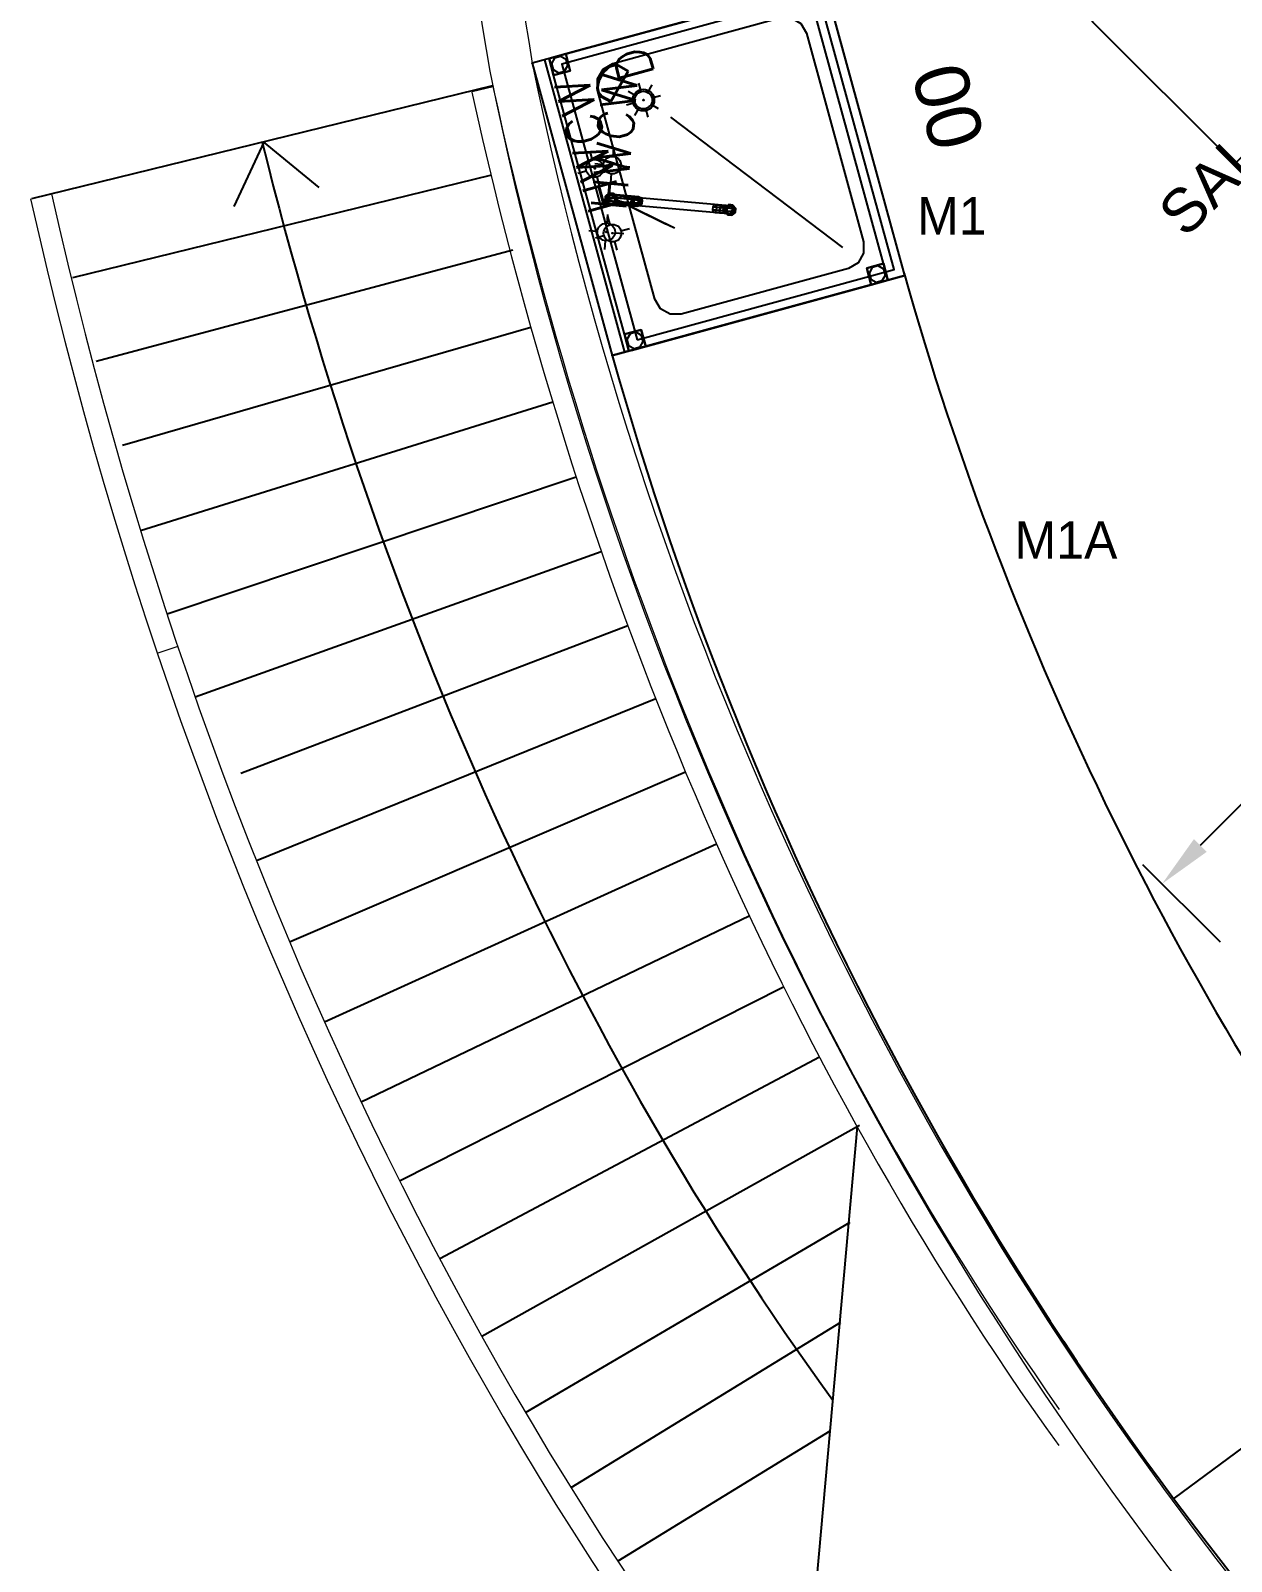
# Model space of a CAD drawing. Header units: millimetres. Extents: x 89237 to 96871, y -22823 to -19192.
# Drawn here: x 90471.6 to 90748.9, y -21489 to -21135.5 of the extents above; entities that cross this region are included whole.
import ezdxf
from ezdxf.enums import TextEntityAlignment as Align

# ---------------------------------------------------------------- set-up
doc = ezdxf.new("R2010")
doc.units = ezdxf.units.MM
doc.header["$LTSCALE"] = 5
doc.linetypes.add('CONTINUA', pattern=[0])
doc.layers.get('DEFPOINTS').update_dxf_attribs({"linetype": 'CONTINUA'})
for name, color, linetype in [('200-EquipBlack-3d', 250, 'Continuous'), ('200-EquipBorder-2d', 9, 'Continuous'), ('200-EquipDoors-2d', 252, 'Continuous'), ('200-EquipID-2d', 7, 'Continuous'), ('200-EquipInternal-2d', 252, 'Continuous'), ('200-EquipSteel-3d', 9, 'Continuous'), ('250-Cwater-2d', 160, 'Continuous'), ('250-Drain-2D', 140, 'Continuous'), ('250-Hwater-2d', 200, 'Continuous'), ('HG-006 Yazı 001', 1, 'Continuous'), ('KALEM0.04', 4, 'Continuous')]:
    doc.layers.add(name, color=color, linetype=linetype)
doc.layers.add('200-InsPoint-3D', color=3, linetype='Continuous', plot=False)
doc.layers.add('KALEM0.08', color=100, linetype='Continuous', lineweight=13)
doc.layers.add('KALEM0.12', color=220, linetype='Continuous', lineweight=15)
doc.styles.add('ARIAL', font='arial.ttf')
doc.styles.add('ROMANS', font='micross.ttf')
doc.styles.add('SIMPLEX', font='simplex')
doc.styles.add('TAKSİM', font='GOTHIC.TTF', dxfattribs={"height": 20})
doc.dimstyles.new('MSC Model 1-1', dxfattribs={"dimscale": 5, "dimtxt": 2.5, "dimasz": 2.5, "dimexe": 1.25, "dimexo": 0.625, "dimgap": 1, "dimtad": 1, "dimdec": 0, "dimdsep": 46, "dimtxsty": 'ROMANS', "dimcen": 2.5, "dimclrd": 256, "dimclre": 256, "dimclrt": 256, "dimadec": 0, "dimazin": 0, "dimtfac": 1, "dimtdec": 0, "dimtmove": 0, "dimatfit": 3, "dimfxl": 1, "dimtolj": 1, "dimtzin": 0, "dimarcsym": 0})

# ---------------------------------------------------------------- blocks, each defined once
blk = doc.blocks.new('ice')
at = {"layer": '200-EquipInternal-2d'}
for p, q in [((-30.3, 17.5), (-39.7, 45)), ((0, 35), (-19.1, 56.9)), ((0, -60), (0, 60)), ((0, 35), (19.1, 56.9)), ((30.3, 17.5), (39.7, 45)), ((-30.3, 17.5), (-58.8, 11.9)), ((-52, -30), (52, 30)), ((-52, 30), (52, -30)), ((30.3, 17.5), (58.8, 11.9)), ((-30.3, -17.5), (-58.8, -11.9)), ((-30.3, -17.5), (-39.7, -45)), ((0, -35), (-19.1, -56.9)), ((0, -35), (19.1, -56.9)), ((30.3, -17.5), (58.8, -11.9)), ((30.3, -17.5), (39.7, -45))]:
    blk.add_line(p, q, dxfattribs=at)
blk.add_ellipse((0, 0), major_axis=(-200, 0), ratio=0.45, dxfattribs=at)
blk = doc.blocks.new('HB1P4CU')
at = {"layer": '200-EquipBlack-3d'}
blk.add_3dface([(92.6, -692.1, 789.3), (160.1, -692.1, 789.3), (160.1, -678, 803.4), (92.6, -678, 803.4)], dxfattribs=at)
at = {"layer": '200-EquipBorder-2d'}
blk.add_lwpolyline([(0, -700), (1722, -700), (1722, 0), (0, 0)], close=True, dxfattribs=at)
at = {"layer": '200-EquipDoors-2d'}
for p, q in [((264, -700), (264, -1098)), ((769, -700), (769, -730)), ((1194, -700), (1194, -730)), ((1253, -700), (1253, -730)), ((1678, -700), (1678, -730)), ((769, -750), (769, -830)), ((1194, -750), (1194, -830)), ((1253, -750), (1253, -830)), ((1678, -750), (1678, -830))]:
    blk.add_line(p, q, dxfattribs=at)
for points in [[(1214, -730), (1214, -750), (749, -750), (749, -730)], [(1698, -730), (1698, -750), (1233, -750), (1233, -730)], [(1214, -830), (1214, -850), (749, -850), (749, -830)], [(1698, -830), (1698, -850), (1233, -850), (1233, -830)]]:
    blk.add_lwpolyline(points, close=True, dxfattribs=at)
for points in [[(1214, -910), (1214, -1245), (749, -1245), (749, -910)], [(1698, -910), (1698, -1245), (1233, -1245), (1233, -910)]]:
    blk.add_lwpolyline(points, dxfattribs=at)
blk.add_arc((283.9, -653.2), 445.2, 267.4435, 353.9694, dxfattribs=at)
at = {"layer": '200-EquipSteel-3d', "extrusion": (1, 0, 0)}
for p, q in [((264, -700, 230), (264, -645, 230)), ((264, -645, 230), (264, -645, 835)), ((264, -645, 835), (264, -665, 835)), ((264, -665, 835), (264, -665, 780)), ((264, -665, 780), (264, -700, 780)), ((749, -700, 540), (749, -645, 540)), ((749, -645, 540), (749, -645, 835)), ((749, -645, 835), (749, -665, 835)), ((749, -700, 230), (749, -645, 230)), ((749, -645, 230), (749, -645, 525)), ((749, -645, 525), (749, -665, 525)), ((749, -665, 835), (749, -665, 780)), ((749, -665, 780), (749, -700, 780)), ((749, -665, 525), (749, -665, 470)), ((749, -665, 470), (749, -700, 470)), ((1233, -700, 230), (1233, -645, 230)), ((1233, -645, 230), (1233, -645, 525)), ((1233, -645, 525), (1233, -665, 525)), ((1233, -700, 540), (1233, -645, 540)), ((1233, -645, 540), (1233, -645, 835)), ((1233, -645, 835), (1233, -665, 835)), ((1233, -665, 525), (1233, -665, 470)), ((1233, -665, 470), (1233, -700, 470)), ((1233, -665, 835), (1233, -665, 780)), ((1233, -665, 780), (1233, -700, 780)), ((264, -700, 780), (264, -700, 230)), ((749, -700, 780), (749, -700, 540)), ((749, -700, 470), (749, -700, 230)), ((1233, -700, 470), (1233, -700, 230)), ((1233, -700, 780), (1233, -700, 540))]:
    blk.add_line(p, q, dxfattribs=at)
at = {"layer": '200-EquipSteel-3d', "extrusion": (0, -1, 0), "elevation": 700.5}
for points in [[(30.9, 547.8), (70.9, 547.8), (70.9, 557.8), (30.9, 557.8)], [(30.9, 572.8), (70.9, 572.8), (70.9, 582.8), (30.9, 582.8)], [(30.9, 597.8), (70.9, 597.8), (70.9, 607.8), (30.9, 607.8)], [(30.9, 622.8), (70.9, 622.8), (70.9, 632.8), (30.9, 632.8)], [(30.9, 647.8), (70.9, 647.8), (70.9, 657.8), (30.9, 657.8)], [(30.9, 672.8), (70.9, 672.8), (70.9, 682.8), (30.9, 682.8)], [(30.9, 697.8), (70.9, 697.8), (70.9, 707.8), (30.9, 707.8)], [(30.9, 722.8), (70.9, 722.8), (70.9, 732.8), (30.9, 732.8)], [(30.9, 747.8), (70.9, 747.8), (70.9, 757.8), (30.9, 757.8)], [(30.9, 247.7), (70.9, 247.7), (70.9, 257.7), (30.9, 257.7)], [(30.9, 322.7), (70.9, 322.7), (70.9, 332.7), (30.9, 332.7)], [(30.9, 272.7), (70.9, 272.7), (70.9, 282.7), (30.9, 282.7)], [(30.9, 297.7), (70.9, 297.7), (70.9, 307.7), (30.9, 307.7)], [(30.9, 347.7), (70.9, 347.7), (70.9, 357.7), (30.9, 357.7)], [(30.9, 372.7), (70.9, 372.7), (70.9, 382.7), (30.9, 382.7)], [(30.9, 447.7), (70.9, 447.7), (70.9, 457.7), (30.9, 457.7)], [(30.9, 422.7), (70.9, 422.7), (70.9, 432.7), (30.9, 432.7)], [(30.9, 397.7), (70.9, 397.7), (70.9, 407.7), (30.9, 407.7)], [(80.9, 547.8), (120.9, 547.8), (120.9, 557.8), (80.9, 557.8)], [(80.9, 572.8), (120.9, 572.8), (120.9, 582.8), (80.9, 582.8)], [(80.9, 597.8), (120.9, 597.8), (120.9, 607.8), (80.9, 607.8)], [(80.9, 622.8), (120.9, 622.8), (120.9, 632.8), (80.9, 632.8)], [(80.9, 647.8), (120.9, 647.8), (120.9, 657.8), (80.9, 657.8)], [(80.9, 672.8), (120.9, 672.8), (120.9, 682.8), (80.9, 682.8)], [(80.9, 697.8), (120.9, 697.8), (120.9, 707.8), (80.9, 707.8)], [(80.9, 722.8), (120.9, 722.8), (120.9, 732.8), (80.9, 732.8)], [(80.9, 747.8), (120.9, 747.8), (120.9, 757.8), (80.9, 757.8)], [(80.9, 247.7), (120.9, 247.7), (120.9, 257.7), (80.9, 257.7)], [(80.9, 322.7), (120.9, 322.7), (120.9, 332.7), (80.9, 332.7)], [(80.9, 272.7), (120.9, 272.7), (120.9, 282.7), (80.9, 282.7)], [(80.9, 297.7), (120.9, 297.7), (120.9, 307.7), (80.9, 307.7)], [(80.9, 347.7), (120.9, 347.7), (120.9, 357.7), (80.9, 357.7)], [(80.9, 372.7), (120.9, 372.7), (120.9, 382.7), (80.9, 382.7)], [(80.9, 447.7), (120.9, 447.7), (120.9, 457.7), (80.9, 457.7)], [(80.9, 422.7), (120.9, 422.7), (120.9, 432.7), (80.9, 432.7)], [(80.9, 397.7), (120.9, 397.7), (120.9, 407.7), (80.9, 407.7)], [(130.9, 547.8), (170.9, 547.8), (170.9, 557.8), (130.9, 557.8)], [(130.9, 572.8), (170.9, 572.8), (170.9, 582.8), (130.9, 582.8)], [(130.9, 597.8), (170.9, 597.8), (170.9, 607.8), (130.9, 607.8)], [(130.9, 622.8), (170.9, 622.8), (170.9, 632.8), (130.9, 632.8)], [(130.9, 647.8), (170.9, 647.8), (170.9, 657.8), (130.9, 657.8)], [(130.9, 672.8), (170.9, 672.8), (170.9, 682.8), (130.9, 682.8)], [(130.9, 697.8), (170.9, 697.8), (170.9, 707.8), (130.9, 707.8)], [(130.9, 722.8), (170.9, 722.8), (170.9, 732.8), (130.9, 732.8)], [(130.9, 747.8), (170.9, 747.8), (170.9, 757.8), (130.9, 757.8)], [(130.9, 247.7), (170.9, 247.7), (170.9, 257.7), (130.9, 257.7)], [(130.9, 272.7), (170.9, 272.7), (170.9, 282.7), (130.9, 282.7)], [(130.9, 297.7), (170.9, 297.7), (170.9, 307.7), (130.9, 307.7)], [(130.9, 322.7), (170.9, 322.7), (170.9, 332.7), (130.9, 332.7)], [(130.9, 347.7), (170.9, 347.7), (170.9, 357.7), (130.9, 357.7)], [(130.9, 372.7), (170.9, 372.7), (170.9, 382.7), (130.9, 382.7)], [(130.9, 447.7), (170.9, 447.7), (170.9, 457.7), (130.9, 457.7)], [(130.9, 397.7), (170.9, 397.7), (170.9, 407.7), (130.9, 407.7)], [(130.9, 422.7), (170.9, 422.7), (170.9, 432.7), (130.9, 432.7)], [(180.9, 547.8), (220.9, 547.8), (220.9, 557.8), (180.9, 557.8)], [(180.9, 572.8), (220.9, 572.8), (220.9, 582.8), (180.9, 582.8)], [(180.9, 597.8), (220.9, 597.8), (220.9, 607.8), (180.9, 607.8)], [(180.9, 622.8), (220.9, 622.8), (220.9, 632.8), (180.9, 632.8)], [(180.9, 647.8), (220.9, 647.8), (220.9, 657.8), (180.9, 657.8)], [(180.9, 672.8), (220.9, 672.8), (220.9, 682.8), (180.9, 682.8)], [(180.9, 697.8), (220.9, 697.8), (220.9, 707.8), (180.9, 707.8)], [(180.9, 722.8), (220.9, 722.8), (220.9, 732.8), (180.9, 732.8)], [(180.9, 747.8), (220.9, 747.8), (220.9, 757.8), (180.9, 757.8)], [(180.9, 247.7), (220.9, 247.7), (220.9, 257.7), (180.9, 257.7)], [(180.9, 322.7), (220.9, 322.7), (220.9, 332.7), (180.9, 332.7)], [(180.9, 272.7), (220.9, 272.7), (220.9, 282.7), (180.9, 282.7)], [(180.9, 297.7), (220.9, 297.7), (220.9, 307.7), (180.9, 307.7)], [(180.9, 347.7), (220.9, 347.7), (220.9, 357.7), (180.9, 357.7)], [(180.9, 372.7), (220.9, 372.7), (220.9, 382.7), (180.9, 382.7)], [(180.9, 447.7), (220.9, 447.7), (220.9, 457.7), (180.9, 457.7)], [(180.9, 422.7), (220.9, 422.7), (220.9, 432.7), (180.9, 432.7)], [(180.9, 397.7), (220.9, 397.7), (220.9, 407.7), (180.9, 407.7)]]:
    blk.add_lwpolyline(points, close=True, dxfattribs=at)
at = {"layer": '200-EquipSteel-3d'}
for centre, radius in [((342, -75, 100), 25), ((342, -75), 20), ((1627.8, -75, 100), 25), ((1627.8, -75), 20), ((342, -582, 100), 25), ((342, -582), 20), ((1627.8, -582, 100), 25), ((1627.8, -582), 20)]:
    blk.add_circle(centre, radius, dxfattribs=at)
for points in [[(0, 0, 1000), (0, 0, 850), (1722, 0, 850), (1722, 0, 1000)], [(0, 0, 1000), (1722, 0, 1000), (1722, -30, 1000), (0, -30, 1000)], [(0, -700, 900), (0, -700, 850), (0, 0, 850), (0, 0, 900)], [(0, -700, 850), (0, -700, 850), (0, -700, 850), (0, 0, 850)], [(0, 0, 900), (0, 0, 850), (1722, 0, 850), (1722, 0, 900)], [(0, 0, 850), (0, -700, 850), (1722, -700, 850), (1722, 0, 850)], [(1722, 0, 900), (1722, 0, 900), (0, 0, 900)], [(1722, 0, 900), (1722, -700, 900), (0, -700, 900), (0, 0, 900)], [(1722, 0, 900), (1722, 0, 850), (1722, 0, 900)], [(1722, 0, 850), (1722, -700, 850), (1722, -700, 900), (1722, 0, 900)], [(0, -30, 1000), (1722, -30, 1000), (1722, -30, 915), (0, -30, 915)], [(264, -695, 835), (729, -695, 835), (729, -665, 835), (264, -665, 835)], [(749, -695, 525), (1214, -695, 525), (1214, -665, 525), (749, -665, 525)], [(749, -695, 835), (1214, -695, 835), (1214, -665, 835), (749, -665, 835)], [(1233, -695, 835), (1698, -695, 835), (1698, -665, 835), (1233, -665, 835)], [(1233, -695, 525), (1698, -695, 525), (1698, -665, 525), (1233, -665, 525)], [(1722, -700, 900), (1722, -700, 850), (0, -700, 850), (0, -700, 900)], [(1722, -700, 850), (1722, -700, 850), (0, -700, 850)], [(264, -695, 805), (729, -695, 805), (729, -695, 835), (264, -695, 835)], [(749, -695, 495), (1214, -695, 495), (1214, -695, 525), (749, -695, 525)], [(749, -695, 805), (1214, -695, 805), (1214, -695, 835), (749, -695, 835)], [(1233, -695, 805), (1698, -695, 805), (1698, -695, 835), (1233, -695, 835)], [(1233, -695, 495), (1698, -695, 495), (1698, -695, 525), (1233, -695, 525)]]:
    blk.add_3dface(points, dxfattribs=at)
at = {"layer": '200-EquipSteel-3d', "invisible_edges": 15}
for points in [[(0, 0, 900), (0, 0, 1000), (0, -30, 1000), (0, -30, 900)], [(1722, 0, 900), (1722, 0, 1000), (1722, -30, 1000), (1722, -30, 900)], [(264, -645, 835), (264, -665, 835), (264, -665, 780), (264, -645, 780)], [(264, -700, 780), (264, -700, 230), (264, -645, 230), (264, -645, 780)], [(729, -645, 835), (729, -665, 835), (729, -665, 780), (729, -645, 780)], [(729, -700, 780), (729, -700, 230), (729, -645, 230), (729, -645, 780)], [(749, -700, 470), (749, -700, 230), (749, -645, 230), (749, -645, 470)], [(749, -645, 525), (749, -665, 525), (749, -665, 470), (749, -645, 470)], [(749, -645, 835), (749, -665, 835), (749, -665, 780), (749, -645, 780)], [(749, -700, 780), (749, -700, 540), (749, -645, 540), (749, -645, 780)], [(1214, -700, 470), (1214, -700, 230), (1214, -645, 230), (1214, -645, 470)], [(1214, -645, 525), (1214, -665, 525), (1214, -665, 470), (1214, -645, 470)], [(1214, -700, 780), (1214, -700, 540), (1214, -645, 540), (1214, -645, 780)], [(1214, -645, 835), (1214, -665, 835), (1214, -665, 780), (1214, -645, 780)], [(1233, -700, 780), (1233, -700, 540), (1233, -645, 540), (1233, -645, 780)], [(1233, -645, 835), (1233, -665, 835), (1233, -665, 780), (1233, -645, 780)], [(1233, -645, 525), (1233, -665, 525), (1233, -665, 470), (1233, -645, 470)], [(1233, -700, 470), (1233, -700, 230), (1233, -645, 230), (1233, -645, 470)], [(1698, -645, 835), (1698, -665, 835), (1698, -665, 780), (1698, -645, 780)], [(1698, -700, 780), (1698, -700, 540), (1698, -645, 540), (1698, -645, 780)], [(1698, -645, 525), (1698, -665, 525), (1698, -665, 470), (1698, -645, 470)], [(1698, -700, 470), (1698, -700, 230), (1698, -645, 230), (1698, -645, 470)]]:
    blk.add_3dface(points, dxfattribs=at)
at = {"layer": '200-InsPoint-3D'}
for p in [(0, 0), (1722, 0), (0, -700), (1722, -700)]:
    blk.add_point(p, dxfattribs=at)
blk.add_blockref('ice', (1418, -500))
blk.add_attdef('DISTANG', (0, 0), '', height=1, dxfattribs=at)
at = {"layer": '200-EquipSteel-3d'}
mesh = blk.add_polymesh((6, 3), dxfattribs=at)
for k, corner in enumerate([(1722, -635, 850), (1722, -635, 200), (1722, -635, 200), (0, -635, 850), (0, -635, 200), (0, -635, 200), (0, 0, 850), (0, 0, 200), (0, -635, 200), (1722, 0, 850), (1722, 0, 200), (1722, -635, 200), (1722, 0, 850), (1722, 0, 850), (1722, -635, 850), (0, 0, 850), (0, 0, 850), (0, -635, 850)]):
    mesh.set_mesh_vertex(divmod(k, 3), corner)
mesh = blk.add_polymesh((6, 3), dxfattribs=at)
for k, corner in enumerate([(243, -700, 780), (243, -700, 230), (243, -700, 230), (10, -700, 780), (10, -700, 230), (10, -700, 230), (10, -645, 835), (10, -645, 230), (10, -700, 230), (243, -645, 835), (243, -645, 230), (243, -700, 230), (243, -645, 835), (243, -645, 835), (243, -700, 780), (10, -645, 835), (10, -645, 835), (10, -700, 780)]):
    mesh.set_mesh_vertex(divmod(k, 3), corner)
blk = doc.blocks.new('CCON')
at = {"layer": '250-Cwater-2d'}
for p, q in [((0, 40.6), (0, 20.3)), ((-40.6, 0), (-20.3, 0)), ((20.3, 0), (40.6, 0)), ((0, -20.3), (0, -40.6))]:
    blk.add_line(p, q, dxfattribs=at)
for radius in [20.3, 1]:
    blk.add_circle((0, 0), radius, dxfattribs=at)
blk.add_point((0, 0), dxfattribs=at)
at = {"layer": '250-Cwater-2d', "style": 'SIMPLEX', "flags": 8}
blk.add_attdef('CW', (56.5, -40.6), '', height=81, dxfattribs=at)
blk = doc.blocks.new('HCON')
at = {"layer": '250-Hwater-2d'}
for p, q in [((0, 40.6), (0, 20.3)), ((-40.6, 0), (-20.3, 0)), ((20.3, 0), (40.6, 0)), ((0, -20.3), (0, -40.6))]:
    blk.add_line(p, q, dxfattribs=at)
for radius in [20.3, 1]:
    blk.add_circle((0, 0), radius, dxfattribs=at)
blk.add_point((0, 0), dxfattribs=at)
at = {"layer": '250-Hwater-2d', "style": 'SIMPLEX', "flags": 8}
blk.add_attdef('HW', (50, -40.6), '', height=81, dxfattribs=at)
blk = doc.blocks.new('DCON')
at = {"layer": '250-Drain-2D'}
for p, q in [((0, 40.6), (0, 20.3)), ((-40.6, 0), (-20.3, 0)), ((20.3, 0), (40.6, 0)), ((0, -20.3), (0, -40.6))]:
    blk.add_line(p, q, dxfattribs=at)
for radius in [20.3, 1]:
    blk.add_circle((0, 0), radius, dxfattribs=at)
blk.add_point((0, 0), dxfattribs=at)
at = {"layer": '250-Drain-2D', "style": 'SIMPLEX', "flags": 8}
blk.add_attdef('D', (50, -40.6), '', height=81, dxfattribs=at)
blk = doc.blocks.new('LG716P')
at = {"layer": '200-EquipBorder-2d'}
for points in [[(0, -700), (700, -700), (700, 0), (0, 0)], [(100, -629), (75, -622.3), (56.7, -604), (50, -579), (50, -179), (56.7, -154), (75, -135.7), (100, -129), (600, -129), (625, -135.7), (643.3, -154), (650, -179), (650, -579), (643.3, -604), (625, -622.3), (600, -629)]]:
    blk.add_lwpolyline(points, close=True, dxfattribs=at)
blk.add_circle((550, -225), 25, dxfattribs=at)
at = {"layer": '200-EquipInternal-2d'}
for p, q in [((0, -30), (700, -30)), ((100, -579), (494.9, -275.9))]:
    blk.add_line(p, q, dxfattribs=at)
blk.add_lwpolyline([(20, -65), (20, -680), (680, -680), (680, -65)], close=True, dxfattribs=at)
at = {"layer": '200-EquipSteel-3d'}
for p, q in [((40, -40, 570), (660, -40, 570)), ((0, -80, 570), (0, -620, 570)), ((700, -620, 570), (700, -80, 570)), ((40, -660, 570), (660, -660, 570)), ((0, -700, 850), (700, -700, 850))]:
    blk.add_line(p, q, dxfattribs=at)
at = {"layer": '200-EquipSteel-3d', "extrusion": (1, 0, 0)}
blk.add_lwpolyline([(-45, 900), (-34.4, 904.4), (-30, 915), (-30, 1000), (0, 1000), (0, 850)], dxfattribs=at)
at = {"layer": '200-EquipSteel-3d'}
for points in [[(12.8, -42.5), (2.5, -52.8), (2.5, -67.2), (12.8, -77.5), (27.2, -77.5), (37.5, -67.2), (37.5, -52.8), (27.2, -42.5)], [(672.8, -42.5), (662.5, -52.8), (662.5, -67.2), (672.8, -77.5), (687.2, -77.5), (697.5, -67.2), (697.5, -52.8), (687.2, -42.5)], [(12.8, -622.5), (2.5, -632.8), (2.5, -647.2), (12.8, -657.5), (27.2, -657.5), (37.5, -647.2), (37.5, -632.8), (27.2, -622.5)], [(672.8, -622.5), (662.5, -632.8), (662.5, -647.2), (672.8, -657.5), (687.2, -657.5), (697.5, -647.2), (697.5, -632.8), (687.2, -622.5)]]:
    blk.add_lwpolyline(points, close=True, dxfattribs=at)
for points, elevation in [([(20, -65), (20, -680), (680, -680), (680, -65)], 880), ([(100, -629), (75, -622.3), (56.7, -604), (50, -579), (50, -179), (56.7, -154), (75, -135.7), (100, -129), (600, -129), (625, -135.7), (643.3, -154), (650, -179), (650, -579), (643.3, -604), (625, -622.3), (600, -629)], 600)]:
    blk.add_lwpolyline(points, close=True, dxfattribs=dict(at, elevation=elevation))
for points in [[(0, -45, 900), (0, -700, 900), (0, -700, 850), (0, 0, 850)], [(700, -45, 900), (700, -700, 900), (700, -700, 850), (700, 0, 850)]]:
    blk.add_polyline3d(points, dxfattribs=at)
at = {"layer": '200-EquipSteel-3d', "invisible_edges": 15}
for points in [[(0, 0, 850), (0, -700, 850), (0, -700, 900), (0, 0, 900)], [(0, 0, 900), (0, 0, 1000), (0, -30, 1000), (0, -30, 900)], [(700, 0, 850), (700, -700, 850), (700, -700, 900), (700, 0, 900)], [(700, 0, 900), (700, 0, 1000), (700, -30, 1000), (700, -30, 900)], [(0, -30, 900), (0, -30, 915), (0, -34.4, 904.4), (0, -45, 900)], [(700, -30, 900), (700, -30, 915), (700, -34.4, 904.4), (700, -45, 900)], [(0, -700, 900), (20, -680, 900), (20, -65, 900), (0, -45, 900)], [(20, -65, 900), (0, -45, 900), (700, -45, 900), (680, -65, 900)], [(20, -680, 880), (50, -629, 880), (50, -129, 880), (20, -65, 880)], [(50, -129, 880), (20, -65, 880), (680, -65, 880), (650, -129, 880)], [(680, -65, 880), (650, -129, 880), (650, -629, 880), (680, -680, 880)], [(700, -45, 900), (680, -65, 900), (680, -680, 900), (700, -700, 900)], [(50, -129, 600), (50, -629, 600), (650, -629, 600), (650, -129, 600)], [(50, -129, 880), (100, -129, 880), (75, -135.7, 880), (56.7, -154, 880)], [(50, -129, 880), (56.7, -154, 880), (50, -179, 880)], [(650, -129, 880), (600, -129, 880), (625, -135.7, 880), (643.3, -154, 880)], [(650, -129, 880), (643.3, -154, 880), (650, -179, 880)], [(50, -629, 880), (56.7, -604, 880), (50, -579, 880)], [(650, -629, 880), (643.3, -604, 880), (650, -579, 880)], [(650, -629, 880), (680, -680, 880), (20, -680, 880), (50, -629, 880)], [(50, -629, 880), (100, -629, 880), (75, -622.3, 880), (56.7, -604, 880)], [(650, -629, 880), (600, -629, 880), (625, -622.3, 880), (643.3, -604, 880)], [(680, -680, 900), (700, -700, 900), (0, -700, 900), (20, -680, 900)]]:
    blk.add_3dface(points, dxfattribs=at)
at = {"layer": '200-InsPoint-3D'}
for p in [(0, 0), (700, 0), (350, -90), (0, -700), (700, -700)]:
    blk.add_point(p, dxfattribs=at)
at = {"layer": '250-Cwater-2d'}
blk.add_blockref('CCON', (427.5, -75), dxfattribs=at).add_auto_attribs({'CW': 'CW'})
at = {"layer": '250-Drain-2D'}
blk.add_blockref('DCON', (550, -225), dxfattribs=at).add_auto_attribs({'D': 'D'})
at = {"layer": '250-Hwater-2d'}
blk.add_blockref('HCON', (272.5, -75), dxfattribs=at).add_auto_attribs({'HW': 'HW'})
at = {"layer": '200-InsPoint-3D'}
blk.add_attdef('DISTANG', (0, 0), '', height=1, dxfattribs=at)
at = {"layer": '200-EquipSteel-3d'}
mesh = blk.add_polymesh((6, 3), dxfattribs=at)
for k, corner in enumerate([(40, -80, 850), (40, -80, 50), (40, -80, 50), (0, -80, 850), (0, -80, 50), (0, -80, 50), (0, -40, 850), (0, -40, 50), (0, -80, 50), (40, -40, 850), (40, -40, 50), (40, -80, 50), (40, -40, 850), (40, -40, 850), (40, -80, 850), (0, -40, 850), (0, -40, 850), (0, -80, 850)]):
    mesh.set_mesh_vertex(divmod(k, 3), corner)
mesh = blk.add_polymesh((6, 3), dxfattribs=at)
for k, corner in enumerate([(700, -80, 850), (700, -80, 50), (700, -80, 50), (660, -80, 850), (660, -80, 50), (660, -80, 50), (660, -40, 850), (660, -40, 50), (660, -80, 50), (700, -40, 850), (700, -40, 50), (700, -80, 50), (700, -40, 850), (700, -40, 850), (700, -80, 850), (660, -40, 850), (660, -40, 850), (660, -80, 850)]):
    mesh.set_mesh_vertex(divmod(k, 3), corner)
mesh = blk.add_polymesh((6, 3), dxfattribs=at)
for k, corner in enumerate([(40, -660, 850), (40, -660, 50), (40, -660, 50), (0, -660, 850), (0, -660, 50), (0, -660, 50), (0, -620, 850), (0, -620, 50), (0, -660, 50), (40, -620, 850), (40, -620, 50), (40, -660, 50), (40, -620, 850), (40, -620, 850), (40, -660, 850), (0, -620, 850), (0, -620, 850), (0, -660, 850)]):
    mesh.set_mesh_vertex(divmod(k, 3), corner)
mesh = blk.add_polymesh((6, 3), dxfattribs=at)
for k, corner in enumerate([(700, -660, 850), (700, -660, 50), (700, -660, 50), (660, -660, 850), (660, -660, 50), (660, -660, 50), (660, -620, 850), (660, -620, 50), (660, -660, 50), (700, -620, 850), (700, -620, 50), (700, -660, 50), (700, -620, 850), (700, -620, 850), (700, -660, 850), (660, -620, 850), (660, -620, 850), (660, -660, 850)]):
    mesh.set_mesh_vertex(divmod(k, 3), corner)
blk = doc.blocks.new('attrib')
at = {"layer": '200-EquipID-2d', "style": 'ARIAL'}
blk.add_attdef('POS', text='', height=2.5, dxfattribs=at).set_placement((0, 0, -1), align=Align.MIDDLE)
at = {"layer": '200-EquipID-2d', "style": 'ROMANS', "flags": 1}
for tag, p in [('ZONA', (0, -4.905, -2)), ('EQUIPMENTDATA', (0, -7.89, -2)), ('LONGDESCR', (0, -11.302, -2)), ('EQUIPMENTCONN', (0, -14.714, -2)), ('ACCESSORYDATA', (0, -18.552, -2)), ('ACCESSORYCONN', (0, -21.857, -2))]:
    blk.add_attdef(tag, text='', height=2.5, dxfattribs=at).set_placement(p, align=Align.CENTER)
blk = doc.blocks.new('SHTEB1')
at = {"layer": '200-EquipBlack-3d'}
for points, invisible_edges in [([(-12.8, 3.7, 947.4), (0.2, -1.8, 947.5), (-5.2, 10.8, 947.4), (-12.8, 3.7, 947.4)], 3), ([(-12.8, 3.7, 947.4), (-12.8, -7.1, 947.4), (0.2, -1.8, 947.5), (-12.8, 3.7, 947.4)], 6), ([(5.6, 10.8, 947.4), (-5.2, 10.8, 947.4), (0.2, -1.8, 947.5), (5.6, 10.8, 947.4)], 6), ([(13.2, 3.7, 947.4), (5.6, 10.8, 947.4), (0.2, -1.8, 947.5), (13.2, 3.7, 947.4)], 6), ([(13.2, -7.1, 947.4), (13.2, 3.7, 947.4), (0.2, -1.8, 947.5), (13.2, -7.1, 947.4)], 6), ([(0.2, -14.5, 935.5), (0.2, -14.5, 947.5), (-41.4, -123.4, 1041.7), (-53.2, -154.5, 1060.2)], 4), ([(-12.8, -7.1, 947.4), (-5.2, -14.5, 947.5), (0.2, -1.8, 947.5), (-12.8, -7.1, 947.4)], 6), ([(-5.2, -14.5, 947.5), (5.6, -14.5, 947.5), (0.2, -1.8, 947.5), (-5.2, -14.5, 947.5)], 6), ([(5.6, -14.5, 947.5), (13.2, -7.1, 947.4), (0.2, -1.8, 947.5), (5.6, -14.5, 947.5)], 6), ([(-41.4, -123.4, 1041.7), (-43.9, -130.1, 1049.3), (-53.2, -154.5, 1060.2)], 10), ([(-43.9, -130.1, 1049.3), (-44.5, -131.7, 1057.3), (-53.2, -154.5, 1072.8), (-53.2, -154.5, 1060.2)], 10), ([(-44.5, -131.7, 1057.3), (-45.1, -133.3, 1065.3), (-51.9, -151.1, 1079.5), (-53.2, -154.5, 1072.8)], 10), ([(-45.1, -133.3, 1065.3), (-45.1, -133.3, 1073.2), (-49.3, -144.1, 1082.6), (-51.9, -151.1, 1079.5)], 10), ([(-49.3, -144.1, 1082.6), (-45.1, -133.3, 1073.2), (-46.8, -137.7, 1079.5), (-49.3, -144.1, 1082.6)], 1)]:
    blk.add_3dface(points, dxfattribs=dict(at, invisible_edges=invisible_edges))
at = {"layer": '200-EquipInternal-2d'}
blk.add_lwpolyline([(9, 3.7), (3.7, 9), (-3.7, 9), (-9, 3.7), (-9, -285.4), (-3.7, -290.6), (3.7, -290.6), (9, -285.4)], close=True, dxfattribs=at)
at = {"layer": '200-EquipSteel-3d', "extrusion": (-1, 0, 0)}
for p, q in [((5.6, -14.5, 930.6), (-5.2, 10.8, 930.6)), ((5.6, -14.5, 935.5), (-5.2, 10.8, 935.5)), ((4.5, -12, 933.2), (-4.1, 8.3, 933.2))]:
    blk.add_line(p, q, dxfattribs=at)
at = {"layer": '200-EquipSteel-3d', "extrusion": (0, -0.866025, 0.5), "elevation": 537.9}
blk.add_lwpolyline([(-9, 795.3), (-9, 787.8), (-3.7, 782.6), (3.7, 782.6), (9, 787.8), (9, 795.3), (3.7, 800.6), (-3.7, 800.6)], close=True, dxfattribs=at)
at = {"layer": '200-EquipSteel-3d'}
for points in [[(-5.2, 10.8, 930.6), (-5.2, 10.8, 879), (-12.8, 3.7, 879), (-12.8, 3.7, 930.6)], [(-5.2, 10.8, 930.6), (-12.8, 3.7, 930.6), (-10.2, 2.6, 933.2), (-4.1, 8.3, 933.2)], [(-5.2, 10.8, 935.5), (-4.1, 8.3, 933.2), (-10.2, 2.6, 933.2), (-12.8, 3.7, 935.5)], [(-5.2, 10.8, 935.5), (-12.8, 3.7, 935.5), (-12.8, 3.7, 947.4), (-5.2, 10.8, 947.4)], [(-12.8, 3.7, 930.6), (-12.8, 3.7, 879), (-12.8, -7.1, 879), (-12.8, -7.1, 930.6)], [(-12.8, 3.7, 930.6), (-12.8, -7.1, 930.6), (-10.2, -6, 933.2), (-10.2, 2.6, 933.2)], [(-10.2, 2.6, 933.2), (-10.2, -6, 933.2), (-12.8, -7.1, 935.5), (-12.8, 3.7, 935.5)], [(-12.8, 3.7, 947.4), (-12.8, 3.7, 935.5), (-12.8, -7.1, 935.5), (-12.8, -7.1, 947.4)], [(-10.8, 2.4, 917.4), (-10.8, -48.5, 922), (-4.5, -49.5, 927.5), (-4.5, 2.5, 923.7)], [(-10.8, 2.3, 908.5), (-10.8, -50.9, 914.3), (-10.8, -48.5, 922), (-10.8, 2.4, 917.4)], [(-4.5, 2.2, 902.1), (-4.5, -56.1, 908.8), (-10.8, -50.9, 914.3), (-10.8, 2.3, 908.5)], [(5.6, 10.8, 930.6), (5.6, 10.8, 879), (-5.2, 10.8, 879), (-5.2, 10.8, 930.6)], [(5.6, 10.8, 930.6), (-5.2, 10.8, 930.6), (-4.1, 8.3, 933.2), (4.5, 8.3, 933.2)], [(4.5, 8.3, 933.2), (-4.1, 8.3, 933.2), (-5.2, 10.8, 935.5), (5.6, 10.8, 935.5)], [(5.6, 10.8, 935.5), (-5.2, 10.8, 935.5), (-5.2, 10.8, 947.4), (5.6, 10.8, 947.4)], [(-4.5, 2.5, 923.7), (-4.5, -49.5, 927.5), (4.5, -49.5, 927.5), (4.5, 2.5, 923.7)], [(-4.5, -56.1, 908.8), (-4.5, 2.2, 902.1), (4.5, 2.2, 902.1), (4.5, -56.1, 908.8)], [(13.2, 3.7, 930.6), (5.6, 10.8, 930.6), (4.5, 8.3, 933.2), (10.6, 2.6, 933.2)], [(10.6, 2.6, 933.2), (4.5, 8.3, 933.2), (5.6, 10.8, 935.5), (13.2, 3.7, 935.5)], [(10.8, -48.5, 922), (10.8, 2.4, 917.4), (4.5, 2.5, 923.7), (4.5, -49.5, 927.5)], [(4.5, -56.1, 908.8), (4.5, 2.2, 902.1), (10.8, 2.3, 908.5), (10.8, -50.9, 914.3)], [(13.2, 3.7, 930.6), (13.2, 3.7, 879), (5.6, 10.8, 879), (5.6, 10.8, 930.6)], [(5.6, 10.8, 935.5), (5.6, 10.8, 947.4), (13.2, 3.7, 947.4), (13.2, 3.7, 935.5)], [(13.2, -7.1, 930.6), (13.2, 3.7, 930.6), (10.6, 2.6, 933.2), (10.6, -6, 933.2)], [(10.6, -6, 933.2), (10.6, 2.6, 933.2), (13.2, 3.7, 935.5), (13.2, -7.1, 935.5)], [(10.8, -50.9, 914.3), (10.8, 2.3, 908.5), (10.8, 2.3, 917.4), (10.8, -48.5, 922)], [(13.2, -7.1, 930.6), (13.2, -7.1, 879), (13.2, 3.7, 879), (13.2, 3.7, 930.6)], [(13.2, 3.7, 935.5), (13.2, 3.7, 947.4), (13.2, -7.1, 947.4), (13.2, -7.1, 935.5)], [(-12.8, -7.1, 930.6), (-5.2, -14.5, 930.6), (-4.1, -12, 933.2), (-10.2, -6, 933.2)], [(-12.8, -7.1, 935.5), (-10.2, -6, 933.2), (-4.1, -12, 933.2), (-5.2, -14.5, 935.5)], [(-12.8, -7.1, 930.6), (-12.8, -7.1, 879), (-5.2, -14.5, 879), (-5.2, -14.5, 930.6)], [(-12.8, -7.1, 935.5), (-5.2, -14.5, 935.5), (-5.2, -14.5, 947.5), (-12.8, -7.1, 947.4)], [(-4.1, -12, 933.2), (-5.2, -14.5, 930.6), (5.6, -14.5, 930.6), (4.5, -12, 933.2)], [(-4.1, -12, 933.2), (4.5, -12, 933.2), (5.6, -14.5, 935.5), (-5.2, -14.5, 935.5)], [(-5.2, -14.5, 930.6), (-5.2, -14.5, 879), (5.6, -14.5, 879), (5.6, -14.5, 930.6)], [(-5.2, -14.5, 935.5), (5.6, -14.5, 935.5), (5.6, -14.5, 947.5), (-5.2, -14.5, 947.5)], [(4.5, -12, 933.2), (5.6, -14.5, 930.6), (13.2, -7.1, 930.6), (10.6, -6, 933.2)], [(5.6, -14.5, 935.5), (4.5, -12, 933.2), (10.6, -6, 933.2), (13.2, -7.1, 935.5)], [(5.6, -14.5, 930.6), (5.6, -14.5, 879), (13.2, -7.1, 879), (13.2, -7.1, 930.6)], [(5.6, -14.5, 947.5), (5.6, -14.5, 935.5), (13.2, -7.1, 935.5), (13.2, -7.1, 947.4)], [(-4.5, -49.5, 927.5), (-4.5, -51, 931.3), (-10.8, -54.3, 928.1), (-10.8, -48.5, 922)], [(-10.8, -48.5, 922), (-10.8, -54.3, 928.1), (-10.8, -62.1, 923.6), (-10.8, -50.9, 914.3)], [(-10.8, -57.1, 937), (-4.5, -50.8, 937), (-3.7, -54.7, 950.3), (-9, -59.3, 947.7)], [(-4.5, -51, 931.3), (-4.5, -50.8, 937), (-10.8, -57.1, 937), (-10.8, -54.3, 928.1)], [(-10.8, -50.9, 914.3), (-4.5, -56.1, 908.8), (-4.5, -68.5, 920.5), (-10.8, -62.1, 923.6)], [(-10.8, -54.3, 928.1), (-10.8, -57.1, 937), (-10.8, -66, 937), (-10.8, -62.1, 923.6)], [(-10.8, -66, 937), (-9, -65.7, 943.9), (-9, -59.3, 947.7), (-10.8, -57.1, 937)], [(-10.8, -62.1, 923.6), (-4.5, -68.5, 920.5), (-4.5, -72.4, 937), (-10.8, -66, 937)], [(-4.5, -72.4, 937), (-3.7, -72.6, 941.3), (-9, -65.7, 943.9), (-10.8, -66, 937)], [(-9, -59.3, 947.7), (-3.7, -54.7, 950.3), (-3.7, -65.6, 962.3), (-9, -68.2, 957.7)], [(-9, -65.7, 943.9), (-9, -71.9, 951.2), (-9, -68.2, 957.7), (-9, -59.3, 947.7)], [(-3.7, -72.6, 941.3), (-3.7, -74.6, 946.7), (-9, -71.9, 951.2), (-9, -65.7, 943.9)], [(4.5, -49.5, 927.5), (4.5, -51, 931.3), (-4.5, -51, 931.3), (-4.5, -49.5, 927.5)], [(-4.5, -50.8, 937), (4.5, -50.8, 937), (3.7, -54.7, 950.3), (-3.7, -54.7, 950.3)], [(4.5, -51, 931.3), (4.5, -50.8, 937), (-4.5, -50.8, 937), (-4.5, -51, 931.3)], [(-4.5, -56.1, 908.8), (4.5, -56.1, 908.8), (4.5, -68.5, 920.5), (-4.5, -68.5, 920.5)], [(-4.5, -68.5, 920.5), (4.5, -68.5, 920.5), (4.5, -72.4, 937), (-4.5, -72.4, 937)], [(-3.7, -54.7, 950.3), (3.7, -54.7, 950.3), (3.7, -65.6, 962.3), (-3.7, -65.6, 962.3)], [(4.5, -50.8, 937), (10.8, -57.1, 937), (9, -59.3, 947.7), (3.7, -54.7, 950.3)], [(3.7, -54.7, 950.3), (9, -59.3, 947.7), (9, -68.2, 957.7), (3.7, -65.6, 962.3)], [(3.7, -72.6, 941.3), (9, -65.7, 943.9), (9, -71.9, 951.2), (3.7, -74.6, 946.7)], [(4.5, -72.4, 937), (10.8, -66, 937), (9, -65.7, 943.9), (3.7, -72.6, 941.3)], [(4.5, -49.5, 927.5), (10.8, -48.5, 922), (10.8, -54.3, 928.1), (4.5, -51, 931.3)], [(4.5, -51, 931.3), (10.8, -54.3, 928.1), (10.8, -57.1, 937), (4.5, -50.8, 937)], [(4.5, -56.1, 908.8), (10.8, -50.9, 914.3), (10.8, -62.1, 923.6), (4.5, -68.5, 920.5)], [(4.5, -68.5, 920.5), (10.8, -62.1, 923.6), (10.8, -66, 937), (4.5, -72.4, 937)], [(10.8, -66, 937), (10.8, -57.1, 937), (9, -59.3, 947.7), (9, -65.7, 943.9)], [(9, -65.7, 943.9), (9, -59.3, 947.7), (9, -68.2, 957.7), (9, -71.9, 951.2)], [(10.8, -48.5, 922), (10.8, -50.9, 914.3), (10.8, -62.1, 923.6), (10.8, -54.3, 928.1)], [(10.8, -54.3, 928.1), (10.8, -62.1, 923.6), (10.8, -66, 937), (10.8, -57.1, 937)], [(4.5, -72.4, 937), (3.7, -72.6, 941.3), (-3.7, -72.6, 941.3), (-4.5, -72.4, 937)], [(3.7, -72.6, 941.3), (3.7, -74.6, 946.7), (-3.7, -74.6, 946.7), (-3.7, -72.6, 941.3)], [(-3.7, -255.3, 1066.7), (-9, -255.3, 1061.4), (-9, -241.4, 1057.7), (-3.7, -238.8, 1062.3)], [(-9, -255.3, 1054), (-9, -255.3, 1061.4), (-9, -241.4, 1057.7), (-9, -245.1, 1051.2)], [(-3.7, -255.3, 1048.7), (-9, -255.3, 1054), (-9, -245.1, 1051.2), (-3.7, -247.8, 1046.7)], [(3.7, -255.3, 1066.7), (-3.7, -255.3, 1066.7), (-3.7, -238.8, 1062.3), (3.7, -238.8, 1062.3)], [(9, -255.3, 1061.4), (3.7, -255.3, 1066.7), (3.7, -238.8, 1062.3), (9, -241.4, 1057.7)], [(3.7, -255.3, 1048.7), (3.7, -247.8, 1046.7), (9, -245.1, 1051.2), (9, -255.3, 1054)], [(9, -255.3, 1054), (9, -245.1, 1051.2), (9, -241.4, 1057.7), (9, -255.3, 1061.4)], [(-4.8, -267.6, 977.4), (-11.7, -274.4, 977.4), (-11.7, -274.4, 988.8), (-4.8, -267.6, 988.8)], [(-3.7, -270.3, 994.5), (-4.8, -267.6, 988.8), (-11.7, -274.4, 988.8), (-9, -275.5, 994.5)], [(-4.8, -267.6, 977.4), (-3.7, -270.3, 973), (-9, -275.5, 973), (-11.7, -274.4, 977.4)], [(-11.7, -274.4, 977.4), (-11.7, -284.1, 977.4), (-11.7, -284.1, 988.8), (-11.7, -274.4, 988.8)], [(-9, -275.5, 994.5), (-11.7, -274.4, 988.8), (-11.7, -284.1, 988.8), (-9, -283, 994.5)], [(-11.7, -274.4, 977.4), (-9, -275.5, 973), (-9, -283, 973), (-11.7, -284.1, 977.4)], [(-9, -265.4, 1051.2), (-9, -269.1, 1057.7), (-9, -255.3, 1061.4), (-9, -255.3, 1054)], [(-3.7, -271.8, 1062.3), (-9, -269.1, 1057.7), (-9, -255.3, 1061.4), (-3.7, -255.3, 1066.7)], [(-3.7, -262.8, 1046.7), (-9, -265.4, 1051.2), (-9, -255.3, 1054), (-3.7, -255.3, 1048.7)], [(-3.7, -268.3, 1041.2), (-9, -272.8, 1043.8), (-9, -265.4, 1051.2), (-3.7, -262.8, 1046.7)], [(-9, -272.8, 1043.8), (-9, -279.3, 1047.5), (-9, -269.1, 1057.7), (-9, -265.4, 1051.2)], [(-3.7, -270.3, 1033.7), (-9, -275.5, 1033.7), (-9, -272.8, 1043.8), (-3.7, -268.3, 1041.2)], [(-3.7, -283.8, 1050.2), (-9, -279.3, 1047.5), (-9, -269.1, 1057.7), (-3.7, -271.8, 1062.3)], [(-3.7, -270.3, 994.5), (-9, -275.5, 994.5), (-9, -275.5, 1033.7), (-3.7, -270.3, 1033.7)], [(-9, -275.5, 1033.7), (-9, -283, 1033.7), (-9, -279.3, 1047.5), (-9, -272.8, 1043.8)], [(-9, -275.5, 994.5), (-9, -283, 994.5), (-9, -283, 1033.7), (-9, -275.5, 1033.7)], [(-3.7, -288.3, 1033.7), (-9, -283, 1033.7), (-9, -279.3, 1047.5), (-3.7, -283.8, 1050.2)], [(4.8, -267.6, 977.4), (-4.8, -267.6, 977.4), (-4.8, -267.6, 988.8), (4.8, -267.6, 988.8)], [(3.7, -270.3, 994.5), (4.8, -267.6, 988.8), (-4.8, -267.6, 988.8), (-3.7, -270.3, 994.5)], [(4.8, -267.6, 977.4), (3.7, -270.3, 973), (-3.7, -270.3, 973), (-4.8, -267.6, 977.4)], [(-3.7, -255.3, 1048.7), (-3.7, -247.8, 1046.7), (3.7, -247.8, 1046.7), (3.7, -255.3, 1048.7)], [(3.7, -271.8, 1062.3), (-3.7, -271.8, 1062.3), (-3.7, -255.3, 1066.7), (3.7, -255.3, 1066.7)], [(-3.7, -262.8, 1046.7), (-3.7, -255.3, 1048.7), (3.7, -255.3, 1048.7), (3.7, -262.8, 1046.7)], [(-3.7, -268.3, 1041.2), (-3.7, -262.8, 1046.7), (3.7, -262.8, 1046.7), (3.7, -268.3, 1041.2)], [(-3.7, -270.3, 1033.7), (-3.7, -268.3, 1041.2), (3.7, -268.3, 1041.2), (3.7, -270.3, 1033.7)], [(3.7, -270.3, 994.5), (-3.7, -270.3, 994.5), (-3.7, -270.3, 1033.7), (3.7, -270.3, 1033.7)], [(3.7, -283.8, 1050.2), (-3.7, -283.8, 1050.2), (-3.7, -271.8, 1062.3), (3.7, -271.8, 1062.3)], [(9, -269.1, 1057.7), (3.7, -271.8, 1062.3), (3.7, -255.3, 1066.7), (9, -255.3, 1061.4)], [(3.7, -262.8, 1046.7), (3.7, -255.3, 1048.7), (9, -255.3, 1054), (9, -265.4, 1051.2)], [(3.7, -268.3, 1041.2), (3.7, -262.8, 1046.7), (9, -265.4, 1051.2), (9, -272.8, 1043.8)], [(9, -275.5, 994.5), (11.7, -274.4, 988.8), (4.8, -267.6, 988.8), (3.7, -270.3, 994.5)], [(11.7, -274.4, 977.4), (9, -275.5, 973), (3.7, -270.3, 973), (4.8, -267.6, 977.4)], [(3.7, -270.3, 1033.7), (3.7, -268.3, 1041.2), (9, -272.8, 1043.8), (9, -275.5, 1033.7)], [(9, -279.3, 1047.5), (3.7, -283.8, 1050.2), (3.7, -271.8, 1062.3), (9, -269.1, 1057.7)], [(9, -275.5, 994.5), (3.7, -270.3, 994.5), (3.7, -270.3, 1033.7), (9, -275.5, 1033.7)], [(9, -283, 1033.7), (3.7, -288.3, 1033.7), (3.7, -283.8, 1050.2), (9, -279.3, 1047.5)], [(11.7, -274.4, 977.4), (4.8, -267.6, 977.4), (4.8, -267.6, 988.8), (11.7, -274.4, 988.8)], [(9, -265.4, 1051.2), (9, -255.3, 1054), (9, -255.3, 1061.4), (9, -269.1, 1057.7)], [(9, -272.8, 1043.8), (9, -265.4, 1051.2), (9, -269.1, 1057.7), (9, -279.3, 1047.5)], [(9, -275.5, 1033.7), (9, -272.8, 1043.8), (9, -279.3, 1047.5), (9, -283, 1033.7)], [(9, -283, 994.5), (11.7, -284.1, 988.8), (11.7, -274.4, 988.8), (9, -275.5, 994.5)], [(11.7, -284.1, 977.4), (9, -283, 973), (9, -275.5, 973), (11.7, -274.4, 977.4)], [(9, -283, 994.5), (9, -275.5, 994.5), (9, -275.5, 1033.7), (9, -283, 1033.7)], [(11.7, -284.1, 977.4), (11.7, -274.4, 977.4), (11.7, -274.4, 988.8), (11.7, -284.1, 988.8)], [(-9, -283, 994.5), (-11.7, -284.1, 988.8), (-4.8, -291, 988.8), (-3.7, -288.3, 994.5)], [(-11.7, -284.1, 977.4), (-9, -283, 973), (-3.7, -288.3, 973), (-4.8, -291, 977.4)], [(-11.7, -284.1, 977.4), (-4.8, -291, 977.4), (-4.8, -291, 988.8), (-11.7, -284.1, 988.8)], [(-9, -283, 994.5), (-3.7, -288.3, 994.5), (-3.7, -288.3, 1033.7), (-9, -283, 1033.7)], [(-3.7, -288.3, 994.5), (-4.8, -291, 988.8), (4.8, -291, 988.8), (3.7, -288.3, 994.5)], [(-4.8, -291, 977.4), (-3.7, -288.3, 973), (3.7, -288.3, 973), (4.8, -291, 977.4)], [(-4.8, -291, 977.4), (4.8, -291, 977.4), (4.8, -291, 988.8), (-4.8, -291, 988.8)], [(3.7, -288.3, 1033.7), (-3.7, -288.3, 1033.7), (-3.7, -283.8, 1050.2), (3.7, -283.8, 1050.2)], [(-3.7, -288.3, 994.5), (3.7, -288.3, 994.5), (3.7, -288.3, 1033.7), (-3.7, -288.3, 1033.7)], [(3.7, -288.3, 994.5), (9, -283, 994.5), (9, -283, 1033.7), (3.7, -288.3, 1033.7)], [(3.7, -288.3, 994.5), (4.8, -291, 988.8), (11.7, -284.1, 988.8), (9, -283, 994.5)], [(4.8, -291, 977.4), (3.7, -288.3, 973), (9, -283, 973), (11.7, -284.1, 977.4)], [(4.8, -291, 977.4), (11.7, -284.1, 977.4), (11.7, -284.1, 988.8), (4.8, -291, 988.8)]]:
    blk.add_3dface(points, dxfattribs=at)
at = {"layer": '250-Cwater-2d'}
blk.add_blockref('CCON', (78.5, 1.5), dxfattribs=at).add_auto_attribs({'CW': 'CW'})
at = {"layer": '250-Hwater-2d'}
blk.add_blockref('HCON', (-76.5, 1.5), dxfattribs=at).add_auto_attribs({'HW': 'HW'})
blk = doc.blocks.new('*D140')
at = {"layer": 'DEFPOINTS', "color": 0, "transparency": 16777216}
for p in [(90875.47, -21214.7), (90732.92, -21332.5), (90748.62, -21348.17)]:
    blk.add_point(p, dxfattribs=at)
at = {"layer": 'HG-006 Yazı 001', "lineweight": -2, "transparency": 16777216}
for p, q in [((90873.26, -21212.49), (90858.49, -21197.77)), ((90854.09, -21211.03), (90741.74, -21323.65)), ((90746.41, -21345.96), (90728.49, -21328.09))]:
    blk.add_line(p, q, dxfattribs=at)
at = {"layer": 'HG-006 Yazı 001', "transparency": 16777216}
for points in [[(90855.57, -21212.5), (90852.62, -21209.56), (90862.92, -21202.18)], [(90743.22, -21325.12), (90740.27, -21322.18), (90732.92, -21332.5)]]:
    blk.add_solid(points, dxfattribs=at)
at = {"layer": 'HG-006 Yazı 001', "transparency": 16777216, "insert": (90806.03, -21275.44), "char_height": 12.5, "attachment_point": 5, "rotation": 225.0693, "style": 'ROMANS'}
blk.add_mtext('\\A1;184', dxfattribs=at)

msp = doc.modelspace()

# ---------------------------------------------------------------- linework, layer by layer
msp.add_lwpolyline([(90662.48, -21388.56), (90648.35, -21546.37)])
at = {"layer": 'HG-006 Yazı 001'}
for p, q in [((90605.95, -21210.53), (90673.47, -21192.07)), ((90791.8, -21432.76), (90735.68, -21474.37))]:
    msp.add_line(p, q, dxfattribs=at)
for radius, end in [(742.19, 216.59061), (812.19, 220.95811)]:
    msp.add_arc((91387.72, -20990.34), radius, 195.73043, end, dxfattribs=at)
at = {"layer": 'KALEM0.04'}
for p, q in [((90471.9, -21174.29), (90578.34, -21148.19)), ((90525.61, -21161.12), (90518.58, -21176.13)), ((90525.36, -21161.17), (90538.16, -21171.7)), ((90481.37, -21192.51), (90578.11, -21168.79)), ((90583.01, -21186.18), (90486.81, -21211.88)), ((90492.83, -21231.25), (90587.13, -21203.96)), ((90592.22, -21221.33), (90497.05, -21251.02)), ((90597.65, -21238.61), (90503.15, -21270.24)), ((90509.64, -21289.35), (90603.42, -21255.79)), ((90520.22, -21306.93), (90609.55, -21272.87)), ((90616.02, -21289.82), (90523.79, -21327.19)), ((90531.45, -21345.91), (90622.86, -21306.65)), ((90630.05, -21323.35), (90539.52, -21364.46)), ((90547.98, -21382.86), (90637.6, -21339.9)), ((90556.85, -21401.08), (90645.52, -21356.29)), ((90653.81, -21372.52), (90566.13, -21419.11)), ((90575.81, -21436.94), (90663.04, -21388.25)), ((90585.9, -21454.56), (90660.86, -21410.66)), ((90658.62, -21433.77), (90596.41, -21471.96)), ((90656.18, -21458.86), (90607.21, -21488.92))]:
    msp.add_line(p, q, dxfattribs=at)
msp.add_ellipse((91094.87, -20897.58), major_axis=(38.59, 789.09), ratio=0.757347, start_param=1.948267, end_param=2.385712, dxfattribs=at)
at = {"layer": 'KALEM0.08'}
for points in [[(90558.94, -20821.37, 0.05441), (90577.65, -21144.85, 0.128084), (90767.82, -21531.69, 0.182326), (91119.17, -21692.99)], [(90568.93, -20821.88, 0.05438), (90587.48, -21143.01, 0.127928), (90775.17, -21524.9, 0.166626), (91087.6, -21679.78, 0.166626)]]:
    msp.add_lwpolyline(points, format="xyb", dxfattribs=at)
at = {"layer": 'KALEM0.12'}
for p, q in [((90578.42, -21148.49), (90573.58, -21149.66)), ((90525.53, -21161.28), (90525.4, -21161.31)), ((90505.66, -21277.73), (90500.79, -21279.34))]:
    msp.add_line(p, q, dxfattribs=at)
for major_axis, ratio, start_param, end_param in [((-24.06, 739.61), 0.740942, 1.81596, 2.306065), ((-23.9, 734.61), 0.73918, 1.815654, 2.296942), ((-27.47, 844.55), 0.773133, 1.810914, 2.454901), ((-27.31, 839.56), 0.771782, 1.811108, 2.449225)]:
    msp.add_ellipse((91099.33, -20952.87), major_axis=major_axis, ratio=ratio, start_param=start_param, end_param=end_param, dxfattribs=at)

# ---------------------------------------------------------------- block references
ref = msp.add_blockref('HB1P4CU', (90924.9, -21165.14), dxfattribs=dict(xscale=-0.1000000000060493, yscale=0.1000000000026127, zscale=0.1, rotation=315.0775352014428))
ref.add_attrib('DISTANG', '1244.138657867361^I5.474482665452287', (90924.9, -21165.14), dxfattribs={"layer": '200-InsPoint-3D', "height": 0.1, "rotation": 315.0775, "text_generation_flag": 2})
at = {"yscale": 0.09999999999654323}
for name, p, xscale, zscale, rotation, values in [('LG716P', (90605.95, -21210.53), 0.09999999999654323, 0.1, 105.2934513761883, {'DISTANG': '966.8796397997894^I5.086947900901669'}), ('DCON', (90613.14, -21151.55), 0.09999999999905555, 0.09999999999905555, 150.2960389566134, {'D': 'D'})]:
    msp.add_blockref(name, p, dxfattribs=dict(at, xscale=xscale, zscale=zscale, rotation=rotation)).add_auto_attribs(values)
at = {"xscale": 0.09999999999939427, "yscale": 0.09999999999654323, "zscale": 0.09999999999939427, "rotation": 84.87673394065267}
msp.add_blockref('SHTEB1', (90605.4, -21174.4), dxfattribs=at)
at = {"layer": '200-EquipID-2d'}
ref = msp.add_blockref('attrib', (90683.53, -21153.03), dxfattribs=dict(at, xscale=4.999999999997579, yscale=5.000000000001088, zscale=5, rotation=105.2934513822236))
ref.add_attrib('POS', '00', dxfattribs={"color": 4, "height": 12.5, "rotation": 105.2935, "style": 'ARIAL'}).set_placement((90683.53, -21153.03, -5), align=Align.MIDDLE)

# ---------------------------------------------------------------- texts
at = {"style": 'TAKSİM'}
for s, p in [('M1', (90684.36, -21182.59)), ('M1A', (90710.72, -21257.46))]:
    msp.add_text(s, height=8.64, dxfattribs=at).set_placement(p, align=Align.CENTER)
at = {"insert": (90731.22, -21176.57), "char_height": 10, "width": 143.1277, "attachment_point": 1, "rotation": 45.0693}
msp.add_mtext('{\\fArial|b0|i0|c162|p34;SALATA}', dxfattribs=at)

# ---------------------------------------------------------------- dimensions: what is measured, and where the dimension line sits
at = {"layer": 'HG-006 Yazı 001'}
dim = msp.add_linear_dim(base=(90732.92, -21332.5), p1=(90875.47, -21214.7), p2=(90748.62, -21348.17), angle=225.0693, dimstyle='MSC Model 1-1', dxfattribs=at)
dim.commit()
dim.dimension.update_dxf_attribs({"geometry": '*D140', "text_midpoint": (90806.03, -21275.44)})

doc.saveas('drawing.dxf')
